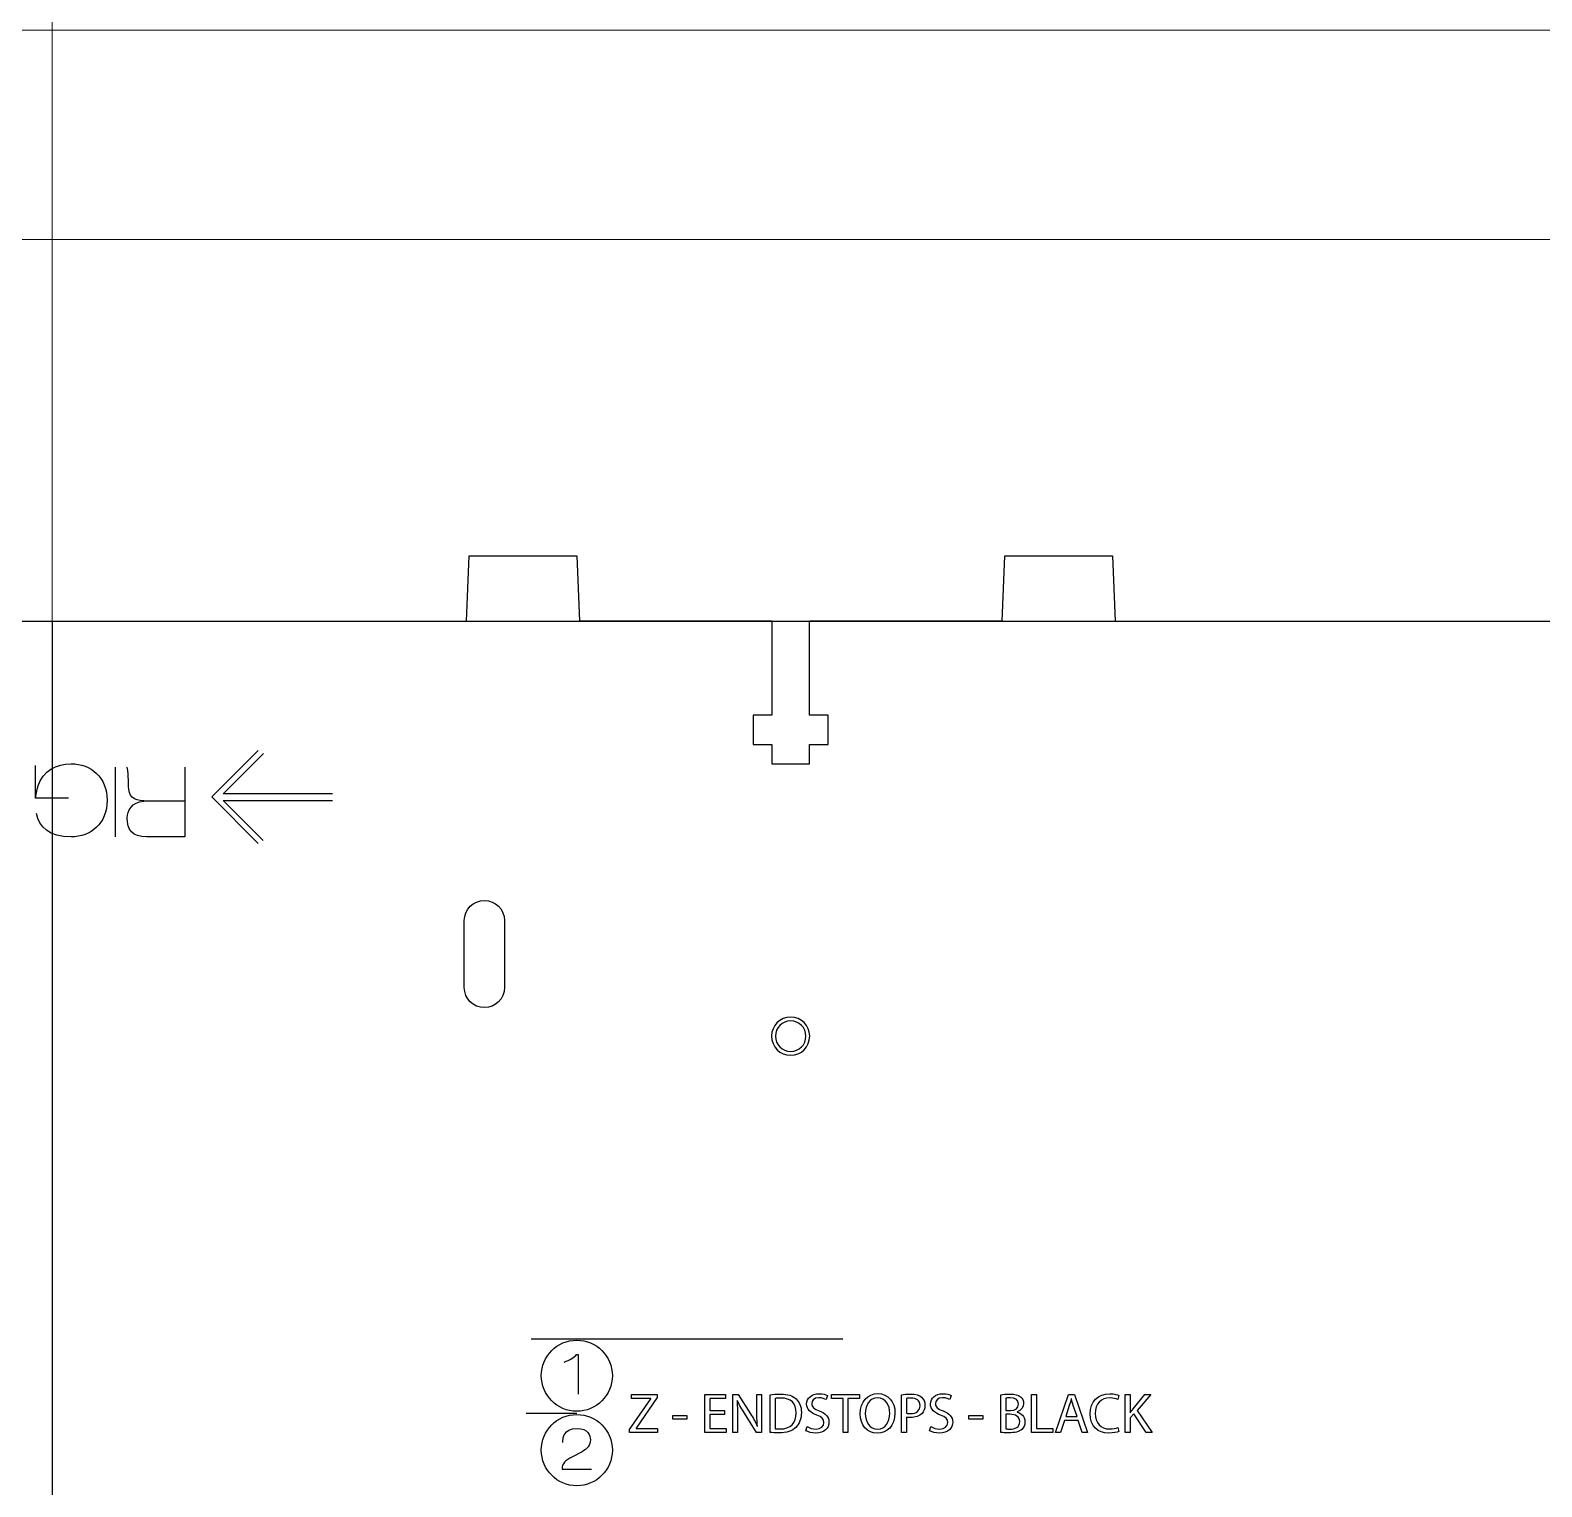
# Model space of a CAD drawing. Header units: millimetres. Extents: x -1949 to 1995, y -2739 to 1842.
# Drawn here: x -394.3 to -281.4, y -701.5 to -592.8 of the extents above; entities that cross this region are included whole.
import ezdxf

# ---------------------------------------------------------------- set-up
doc = ezdxf.new("R2010")
doc.units = ezdxf.units.MM
doc.layers.get('0').update_dxf_attribs({"lineweight": 25, "true_color": 0xffffff})
doc.layers.add('Laser Table', color=2, linetype='Continuous', lineweight=0, true_color=0xffff00)
doc.layers.add('Referance lines', color=2, linetype='Continuous', lineweight=0, true_color=0xffff00)

msp = doc.modelspace()

# ---------------------------------------------------------------- linework, layer by layer
at = {"color": 1, "true_color": 0xff0000}
for p, q in [((-361.73, -636.89), (-361.53, -632.02)), ((-361.53, -632.02), (-353.49, -632.02)), ((-353.49, -632.02), (-353.29, -636.89)), ((-321.71, -636.89), (-321.51, -632.02)), ((-321.51, -632.02), (-313.48, -632.02)), ((-313.48, -632.02), (-313.28, -636.89)), ((-420.62, -636.89), (-361.73, -636.89)), ((-313.28, -636.89), (-254.39, -636.89))]:
    msp.add_line(p, q, dxfattribs=at)
for p, q in [((-807.35, -636.89), (22, -636.89)), ((-392.68, -636.89), (-392.68, -1450.25)), ((-338.91, -636.89), (-353.29, -636.89)), ((-338.91, -636.89), (-338.91, -643.91)), ((-336.11, -643.91), (-336.11, -636.89)), ((-321.71, -636.89), (-336.11, -636.89)), ((-338.91, -643.91), (-340.31, -643.91)), ((-340.31, -643.91), (-340.31, -646.11)), ((-334.71, -643.91), (-336.11, -643.91)), ((-334.71, -646.11), (-334.71, -643.91)), ((-340.31, -646.11), (-338.91, -646.11)), ((-338.91, -646.11), (-338.91, -647.55)), ((-336.11, -647.55), (-336.11, -646.11)), ((-336.11, -646.11), (-334.71, -646.11)), ((-338.91, -647.55), (-336.11, -647.55))]:
    msp.add_line(p, q)
at = {"color": 5, "true_color": 0x0000ff}
for points in [[(-377.28, -653.5), (-380.76, -650.02), (-377.28, -646.55)], [(-371.73, -649.78), (-379.9, -649.78), (-376.9, -646.77)], [(-391.46, -650.11), (-393.92, -650.11), (-393.92, -647.67)], [(-387.94, -653), (-387.94, -647.79)], [(-382.76, -647.79), (-382.76, -653), (-385.63, -653)], [(-385.83, -650.33), (-385.82, -650.32)], [(-385.82, -650.32), (-382.76, -650.31)], [(-376.91, -653.27), (-379.9, -650.28), (-371.73, -650.28)], [(-356.9, -690.48), (-333.62, -690.48)], [(-353.5, -691.64), (-353.39, -691.64), (-353.39, -694.62)], [(-349.55, -697.26), (-347.97, -694.95), (-347.97, -694.93), (-349.41, -694.93), (-349.41, -694.63), (-347.49, -694.63), (-347.49, -694.85), (-349.06, -697.16), (-349.06, -697.17), (-347.47, -697.17), (-347.47, -697.48), (-349.55, -697.48), (-349.55, -697.26), (-349.55, -697.26)], [(-342.45, -696.14), (-343.55, -696.14), (-343.55, -697.17), (-342.32, -697.17), (-342.32, -697.48), (-343.92, -697.48), (-343.92, -694.63), (-342.38, -694.63), (-342.38, -694.93), (-343.55, -694.93), (-343.55, -695.84), (-342.45, -695.84), (-342.45, -696.14), (-342.45, -696.14)], [(-341.84, -697.48), (-341.84, -694.63), (-341.43, -694.63), (-340.52, -696.07)], [(-341.5, -695.08), (-341.52, -695.08)], [(-340.04, -695.82), (-340.04, -694.63), (-339.7, -694.63), (-339.7, -697.48), (-340.07, -697.48), (-340.97, -696.03)], [(-339.05, -697.47), (-339.05, -694.67), (-339.05, -694.67)], [(-338.68, -694.93), (-338.68, -697.19), (-338.68, -697.19)], [(-334.77, -694.72), (-334.87, -695.02)], [(-333.6, -694.94), (-334.47, -694.94), (-334.47, -694.63), (-332.36, -694.63), (-332.36, -694.94), (-333.23, -694.94), (-333.23, -697.48), (-333.6, -697.48), (-333.6, -694.94), (-333.6, -694.94)], [(-328.87, -696.34), (-328.87, -697.48), (-329.24, -697.48), (-329.24, -694.66), (-329.24, -694.66)], [(-328.87, -694.93), (-328.87, -696.03), (-328.87, -696.03)], [(-325.52, -694.72), (-325.62, -695.02)], [(-321.81, -697.47), (-321.81, -694.67), (-321.81, -694.67)], [(-321.44, -694.91), (-321.44, -695.84), (-321.44, -695.84)], [(-319.51, -694.63), (-319.14, -694.63), (-319.14, -697.17), (-317.92, -697.17), (-317.92, -697.48), (-319.51, -697.48), (-319.51, -694.63), (-319.51, -694.63)], [(-317.05, -696.58), (-317.35, -697.48), (-317.73, -697.48), (-316.75, -694.63), (-316.32, -694.63), (-315.34, -697.48), (-315.74, -697.48), (-316.04, -696.58), (-317.05, -696.58), (-317.05, -696.58)], [(-316.7, -695.47), (-316.97, -696.29), (-316.11, -696.29), (-316.11, -696.29)], [(-316.54, -694.95), (-316.55, -694.95)], [(-316.11, -696.29), (-316.4, -695.47)], [(-312.99, -694.71), (-313.08, -695.01)], [(-312.53, -694.63), (-312.16, -694.63), (-312.16, -696), (-312.15, -696)], [(-311.92, -695.7), (-311.05, -694.63), (-310.6, -694.63), (-311.63, -695.84), (-310.52, -697.48), (-310.95, -697.48), (-311.89, -696.08), (-312.16, -696.39), (-312.16, -697.48), (-312.53, -697.48), (-312.53, -694.63), (-312.53, -694.63)], [(-357.28, -696.04), (-353.49, -696.04)], [(-346.31, -696.2), (-345.27, -696.2), (-345.27, -696.47), (-346.31, -696.47), (-346.31, -696.2), (-346.31, -696.2)], [(-341.49, -696.26), (-341.49, -697.48), (-341.84, -697.48), (-341.84, -697.48)], [(-324.2, -696.2), (-323.15, -696.2), (-323.15, -696.47), (-324.2, -696.47), (-324.2, -696.2), (-324.2, -696.2)], [(-321.44, -695.84), (-321.1, -695.84)], [(-321.13, -696.11), (-321.44, -696.11), (-321.44, -697.2), (-321.44, -697.2)], [(-320.59, -695.94), (-320.59, -695.95)], [(-340.01, -697), (-340, -696.99)], [(-336.38, -697.34), (-336.28, -697.03), (-336.28, -697.03)], [(-327.13, -697.34), (-327.03, -697.03), (-327.03, -697.03)], [(-313.07, -697.09), (-313, -697.39), (-313, -697.39)], [(-353.09, -698.91), (-353.82, -699.28)], [(-354.59, -700.21), (-352.38, -700.21)]]:
    msp.add_lwpolyline(points, dxfattribs=at)
at = {"color": 1, "true_color": 0xff0000}
for points in [[(-361.89, -664.25), (-361.89, -659.25)], [(-358.89, -659.25), (-358.89, -664.25), (-358.89, -664.25)]]:
    msp.add_lwpolyline(points, dxfattribs=at)
at = {"color": 5, "true_color": 0x0000ff}
for points in [[(-393.74, -649.24), (-393.37, -648.04), (-392.36, -647.55), (-391.27, -647.55)], [(-391.27, -647.55), (-389.79, -647.55), (-388.57, -648.55), (-388.57, -650.27)], [(-386.97, -649.22), (-386.97, -649.03), (-386.99, -648), (-387.09, -647.79)], [(-385.82, -650.32), (-386.62, -650.31), (-386.97, -649.94), (-386.97, -649.22)], [(-393.92, -650.11), (-393.84, -649.51), (-393.74, -649.24), (-393.74, -649.24)], [(-388.57, -650.27), (-388.57, -652), (-389.79, -653), (-391.27, -653)], [(-387.07, -651.57), (-387.07, -651.08), (-386.73, -650.38), (-385.83, -650.33)], [(-391.27, -653), (-392.9, -653), (-393.65, -652.27), (-393.84, -651.27)], [(-385.63, -653), (-386.67, -653), (-387.07, -652.5), (-387.07, -651.57)], [(-356.14, -693.23), (-356.14, -691.77), (-354.95, -690.58), (-353.49, -690.58)], [(-353.49, -690.58), (-352.02, -690.58), (-350.83, -691.77), (-350.83, -693.23)], [(-354.44, -692.21), (-353.98, -692.09), (-353.67, -691.85), (-353.5, -691.64)], [(-353.49, -695.89), (-354.95, -695.89), (-356.14, -694.7), (-356.14, -693.23)], [(-350.83, -693.23), (-350.83, -694.7), (-352.02, -695.89), (-353.49, -695.89)], [(-341.52, -695.08), (-341.49, -695.44), (-341.49, -695.79), (-341.49, -696.26)], [(-340.97, -696.03), (-341.17, -695.71), (-341.36, -695.39), (-341.5, -695.08)], [(-339.05, -694.67), (-338.83, -694.63), (-338.56, -694.6), (-338.27, -694.6)], [(-338.25, -694.9), (-338.44, -694.9), (-338.59, -694.91), (-338.68, -694.93)], [(-338.27, -694.6), (-337.74, -694.6), (-337.36, -694.73), (-337.11, -694.96)], [(-337.1, -696), (-337.09, -695.32), (-337.47, -694.9), (-338.25, -694.9)], [(-337.11, -694.96), (-336.86, -695.19), (-336.71, -695.52), (-336.71, -695.98)], [(-336.32, -695.35), (-336.32, -694.91), (-335.95, -694.58), (-335.39, -694.58)], [(-335.56, -696.17), (-336.03, -696), (-336.32, -695.75), (-336.32, -695.35)], [(-335.41, -694.88), (-335.8, -694.88), (-335.94, -695.12), (-335.94, -695.31)], [(-335.94, -695.31), (-335.94, -695.58), (-335.77, -695.71), (-335.38, -695.86)], [(-334.87, -695.02), (-334.96, -694.96), (-335.15, -694.88), (-335.41, -694.88)], [(-335.39, -694.58), (-335.11, -694.58), (-334.89, -694.65), (-334.77, -694.72)], [(-332.32, -696.07), (-332.32, -695.17), (-331.77, -694.57), (-331, -694.57)], [(-331.02, -694.88), (-331.63, -694.88), (-331.94, -695.44), (-331.94, -696.06)], [(-330.11, -696.04), (-330.11, -695.47), (-330.4, -694.88), (-331.02, -694.88)], [(-331, -694.57), (-330.22, -694.57), (-329.72, -695.17), (-329.72, -696.02)], [(-329.24, -694.66), (-329.06, -694.63), (-328.83, -694.6), (-328.53, -694.6)], [(-328.52, -694.9), (-328.68, -694.9), (-328.81, -694.91), (-328.87, -694.93)], [(-328.57, -696.06), (-328.12, -696.06), (-327.85, -695.84), (-327.85, -695.46)], [(-328.53, -694.6), (-328.17, -694.6), (-327.9, -694.69), (-327.73, -694.84)], [(-327.85, -695.46), (-327.85, -695.08), (-328.12, -694.9), (-328.52, -694.9)], [(-327.73, -694.84), (-327.58, -694.98), (-327.48, -695.18), (-327.48, -695.44)], [(-327.48, -695.44), (-327.48, -695.7), (-327.56, -695.9), (-327.7, -696.05)], [(-327.07, -695.35), (-327.07, -694.91), (-326.7, -694.58), (-326.15, -694.58)], [(-326.32, -696.17), (-326.78, -696), (-327.07, -695.75), (-327.07, -695.35)], [(-326.16, -694.88), (-326.55, -694.88), (-326.7, -695.12), (-326.7, -695.31)], [(-326.7, -695.31), (-326.7, -695.58), (-326.53, -695.71), (-326.13, -695.86)], [(-325.62, -695.02), (-325.71, -694.96), (-325.9, -694.88), (-326.16, -694.88)], [(-326.15, -694.58), (-325.86, -694.58), (-325.65, -694.65), (-325.52, -694.72)], [(-321.81, -694.67), (-321.64, -694.63), (-321.39, -694.6), (-321.13, -694.6)], [(-321.11, -694.89), (-321.28, -694.89), (-321.38, -694.9), (-321.44, -694.91)], [(-321.13, -694.6), (-320.76, -694.6), (-320.53, -694.67), (-320.35, -694.81)], [(-320.49, -695.35), (-320.49, -695.02), (-320.74, -694.89), (-321.11, -694.89)], [(-321.1, -695.84), (-320.72, -695.84), (-320.49, -695.63), (-320.49, -695.35)], [(-320.11, -695.32), (-320.11, -695.59), (-320.3, -695.84), (-320.59, -695.94)], [(-320.35, -694.81), (-320.21, -694.92), (-320.11, -695.09), (-320.11, -695.32)], [(-316.55, -694.95), (-316.59, -695.12), (-316.64, -695.29), (-316.7, -695.47)], [(-316.4, -695.47), (-316.46, -695.29), (-316.5, -695.12), (-316.54, -694.95)], [(-315.15, -696.08), (-315.15, -695.18), (-314.55, -694.58), (-313.67, -694.58)], [(-313.65, -694.89), (-314.32, -694.89), (-314.77, -695.32), (-314.77, -696.06)], [(-313.67, -694.58), (-313.31, -694.58), (-313.09, -694.66), (-312.99, -694.71)], [(-313.08, -695.01), (-313.22, -694.94), (-313.42, -694.89), (-313.65, -694.89)], [(-356.14, -698.79), (-356.14, -697.32), (-354.95, -696.13), (-353.49, -696.13)], [(-353.49, -696.13), (-352.02, -696.13), (-350.83, -697.32), (-350.83, -698.79)], [(-340.52, -696.07), (-340.31, -696.4), (-340.14, -696.7), (-340.01, -697)], [(-340, -696.99), (-340.03, -696.61), (-340.04, -696.26), (-340.04, -695.82)], [(-338.31, -697.21), (-337.52, -697.21), (-337.1, -696.77), (-337.1, -696)], [(-336.71, -695.98), (-336.71, -696.45), (-336.86, -696.83), (-337.12, -697.09)], [(-335.03, -696.73), (-335.03, -696.47), (-335.18, -696.31), (-335.56, -696.17)], [(-335.38, -695.86), (-334.89, -696.05), (-334.65, -696.28), (-334.65, -696.7)], [(-331.04, -697.52), (-331.8, -697.52), (-332.32, -696.94), (-332.32, -696.07)], [(-331.94, -696.06), (-331.94, -696.68), (-331.61, -697.22), (-331.02, -697.22)], [(-329.72, -696.02), (-329.72, -697), (-330.31, -697.52), (-331.04, -697.52)], [(-331.02, -697.22), (-330.44, -697.22), (-330.11, -696.69), (-330.11, -696.04)], [(-328.87, -696.03), (-328.79, -696.06), (-328.69, -696.06), (-328.57, -696.06)], [(-328.57, -696.36), (-328.68, -696.36), (-328.79, -696.36), (-328.87, -696.34)], [(-327.7, -696.05), (-327.9, -696.25), (-328.21, -696.36), (-328.57, -696.36)], [(-325.78, -696.73), (-325.78, -696.47), (-325.93, -696.31), (-326.32, -696.17)], [(-326.13, -695.86), (-325.65, -696.05), (-325.41, -696.28), (-325.41, -696.7)], [(-320.4, -696.66), (-320.4, -696.28), (-320.73, -696.11), (-321.13, -696.11)], [(-320.59, -695.95), (-320.32, -696.02), (-320.01, -696.24), (-320.01, -696.67)], [(-313.75, -697.52), (-314.55, -697.52), (-315.15, -697.02), (-315.15, -696.08)], [(-314.77, -696.06), (-314.77, -696.77), (-314.36, -697.21), (-313.67, -697.21)], [(-312.15, -696), (-312.07, -695.89), (-312, -695.79), (-311.92, -695.7)], [(-354.53, -698.23), (-354.53, -697.9), (-354.52, -697.17), (-353.47, -697.17)], [(-353.47, -697.17), (-352.64, -697.17), (-352.47, -697.72), (-352.47, -698.01)], [(-338.38, -697.5), (-338.65, -697.5), (-338.87, -697.49), (-339.05, -697.47)], [(-338.68, -697.19), (-338.59, -697.2), (-338.46, -697.21), (-338.31, -697.21)], [(-337.12, -697.09), (-337.39, -697.36), (-337.83, -697.5), (-338.38, -697.5)], [(-335.65, -697.52), (-335.92, -697.52), (-336.22, -697.44), (-336.38, -697.34)], [(-336.28, -697.03), (-336.11, -697.13), (-335.88, -697.22), (-335.62, -697.22)], [(-334.65, -696.7), (-334.65, -697.14), (-334.98, -697.52), (-335.65, -697.52)], [(-335.62, -697.22), (-335.25, -697.22), (-335.03, -697.02), (-335.03, -696.73)], [(-326.4, -697.52), (-326.68, -697.52), (-326.98, -697.44), (-327.13, -697.34)], [(-327.03, -697.03), (-326.87, -697.13), (-326.63, -697.22), (-326.38, -697.22)], [(-325.41, -696.7), (-325.41, -697.14), (-325.73, -697.52), (-326.4, -697.52)], [(-326.38, -697.22), (-326, -697.22), (-325.78, -697.02), (-325.78, -696.73)], [(-321.23, -697.5), (-321.49, -697.5), (-321.68, -697.49), (-321.81, -697.47)], [(-321.44, -697.2), (-321.36, -697.21), (-321.26, -697.22), (-321.13, -697.22)], [(-320.25, -697.24), (-320.45, -697.42), (-320.77, -697.5), (-321.23, -697.5)], [(-321.13, -697.22), (-320.75, -697.22), (-320.4, -697.08), (-320.4, -696.66)], [(-320.01, -696.67), (-320.01, -696.91), (-320.1, -697.1), (-320.25, -697.24)], [(-313, -697.39), (-313.13, -697.46), (-313.4, -697.52), (-313.75, -697.52)], [(-313.67, -697.21), (-313.44, -697.21), (-313.22, -697.16), (-313.07, -697.09)], [(-353.49, -701.45), (-354.95, -701.45), (-356.14, -700.26), (-356.14, -698.79)], [(-350.83, -698.79), (-350.83, -700.26), (-352.02, -701.45), (-353.49, -701.45)], [(-352.47, -698.01), (-352.47, -698.44), (-352.73, -698.69), (-353.09, -698.91)], [(-353.82, -699.28), (-354.36, -699.6), (-354.59, -699.77), (-354.59, -700.21)]]:
    msp.add_open_spline(points, degree=3, dxfattribs=at)
at = {"color": 1, "true_color": 0xff0000}
for points in [[(-361.89, -659.25), (-361.89, -658.42), (-361.22, -657.75), (-360.39, -657.75)], [(-360.39, -657.75), (-359.57, -657.75), (-358.89, -658.42), (-358.89, -659.25)], [(-360.39, -665.75), (-361.22, -665.75), (-361.89, -665.08), (-361.89, -664.25)], [(-358.89, -664.25), (-358.89, -665.08), (-359.57, -665.75), (-360.39, -665.75)]]:
    msp.add_open_spline(points, degree=3, dxfattribs=at)
at = {"color": 3, "true_color": 0x00ff00}
for points in [[(-337.51, -666.46), (-338.3, -666.46), (-338.94, -667.09), (-338.94, -667.88)], [(-336.09, -667.88), (-336.09, -667.09), (-336.72, -666.46), (-337.51, -666.46)], [(-338.94, -667.88), (-338.94, -668.67), (-338.3, -669.31), (-337.51, -669.31)], [(-337.51, -669.31), (-336.72, -669.31), (-336.09, -668.67), (-336.09, -667.88)]]:
    msp.add_open_spline(points, degree=3, dxfattribs=at)
at = {"color": 6, "true_color": 0xff00ff}
for points in [[(-337.51, -666.74), (-338.14, -666.74), (-338.65, -667.25), (-338.65, -667.88)], [(-336.37, -667.88), (-336.37, -667.25), (-336.88, -666.74), (-337.51, -666.74)], [(-338.65, -667.88), (-338.65, -668.51), (-338.14, -669.02), (-337.51, -669.02)], [(-337.51, -669.02), (-336.88, -669.02), (-336.37, -668.51), (-336.37, -667.88)]]:
    msp.add_open_spline(points, degree=3, dxfattribs=at)
at = {"layer": 'Laser Table', "color": 2, "true_color": 0xffff00}
for p, q in [((57.32, -592.78), (-842.68, -592.78)), ((-842.68, -608.39), (57.32, -608.39))]:
    msp.add_line(p, q, dxfattribs=at)
at = {"layer": 'Referance lines', "color": 2, "true_color": 0xffff00}
for p, q in [((-392.68, 607.22), (-392.68, -592.78)), ((-392.68, -486.89), (-392.68, -786.89)), ((-392.68, -696.18), (-392.68, -588.84)), ((-392.68, -608.39), (-392.68, -1808.39)), ((-813.17, -636.89), (24.83, -636.89)), ((-392.68, -636.89), (-392.68, -1450.25))]:
    msp.add_line(p, q, dxfattribs=at)
at = {"layer": 'Referance lines'}
for p, q in [((-811.67, -636.89), (26.32, -636.89)), ((-392.68, -636.89), (-392.68, -1450.25))]:
    msp.add_line(p, q, dxfattribs=at)

doc.saveas('drawing.dxf')
